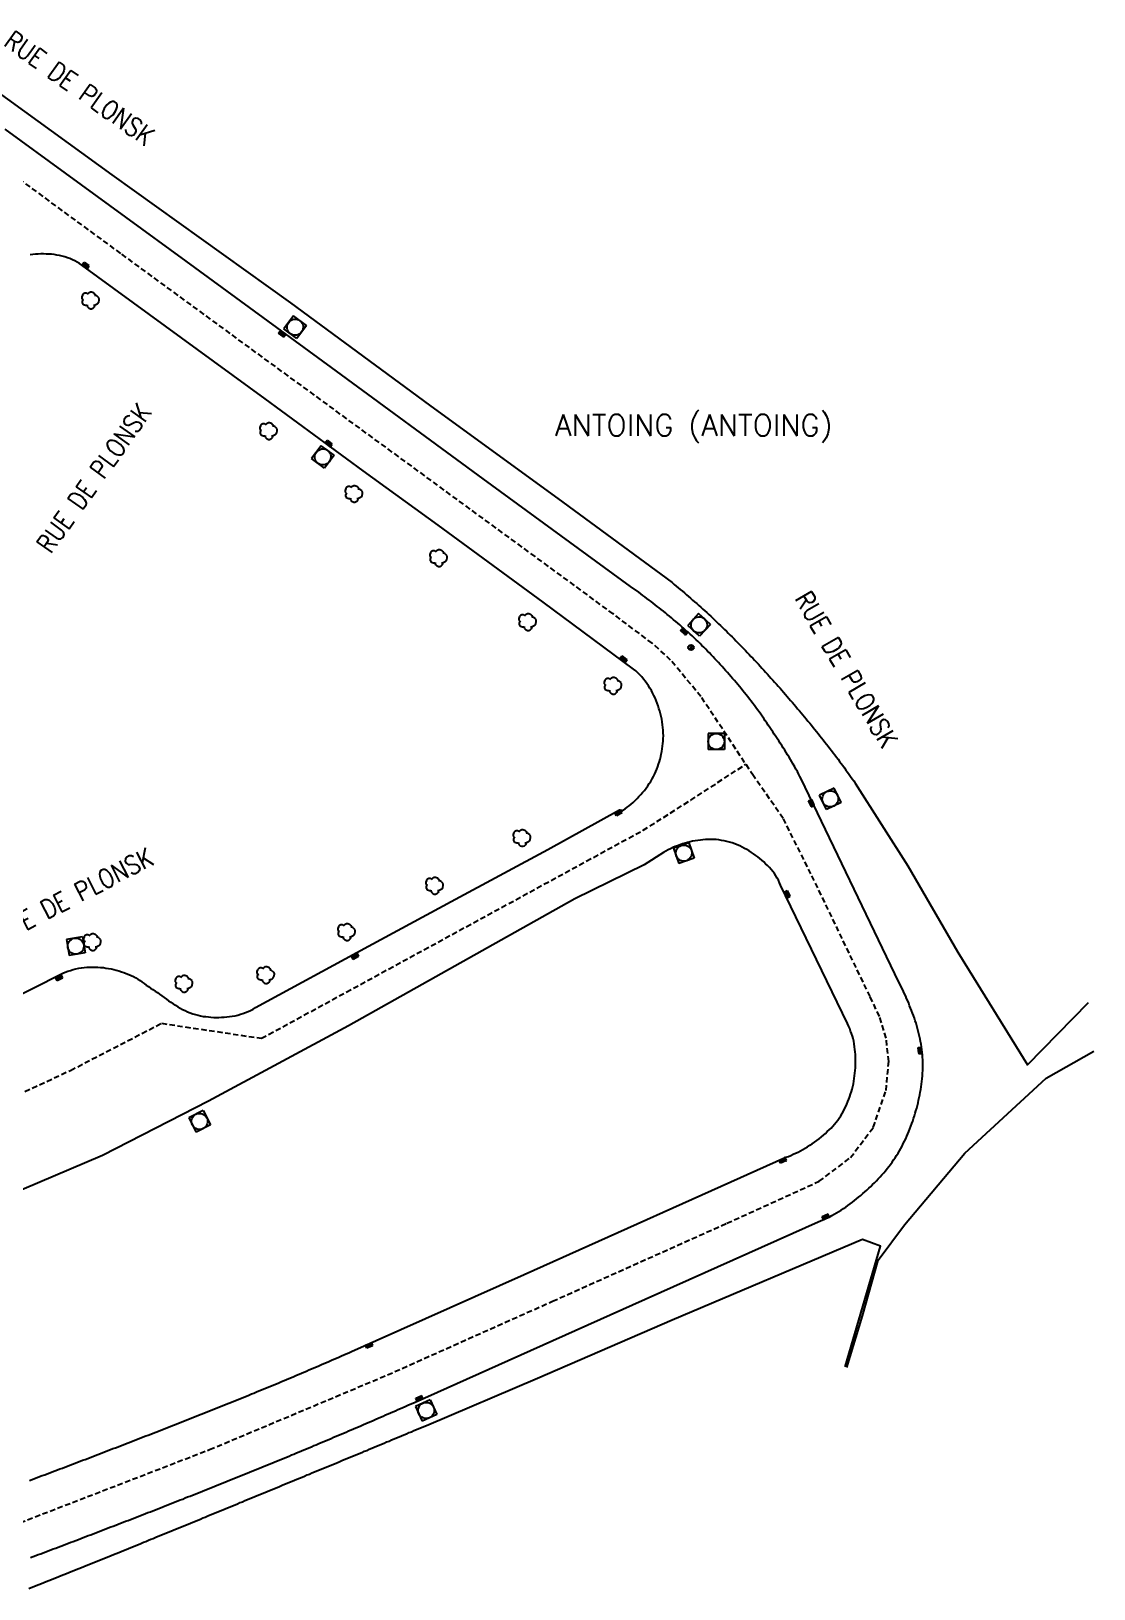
# Model space of a CAD drawing. Header units: millimetres. Extents: x 85015 to 85679, y 139485 to 139989.
# Drawn here: x 85580.4 to 85679.5, y 139628.6 to 139773.9 of the extents above; entities that cross this region are included whole.
import ezdxf
from ezdxf.enums import TextEntityAlignment as Align

# ---------------------------------------------------------------- set-up
doc = ezdxf.new("R2010")
doc.units = ezdxf.units.MM
doc.linetypes.add('DASHED', pattern=[0.75, 0.5, -0.25])
doc.layers.get('0').update_dxf_attribs({"linetype": 'CONTINUOUS'})
for name, color, linetype in [('w0001', 6, 'DASHED'), ('w0008', 7, 'CONTINUOUS'), ('w0213', 2, 'CONTINUOUS'), ('w0300', 7, 'CONTINUOUS'), ('w0330', 7, 'CONTINUOUS'), ('w0400', 7, 'CONTINUOUS'), ('w0420', 7, 'CONTINUOUS'), ('w0856', 7, 'CONTINUOUS'), ('w0980', 7, 'CONTINUOUS'), ('w0989', 7, 'CONTINUOUS')]:
    doc.layers.add(name, color=color, linetype=linetype)
doc.styles.get("Standard").update_dxf_attribs({"font": 'romans.shx', "width": 0.85})

# ---------------------------------------------------------------- blocks, each defined once
blk = doc.blocks.new('T856')
for p, q in [((-0.125, 0), (0.125, 0)), ((0, 0.125), (0, -0.125))]:
    blk.add_line(p, q)
blk.add_ellipse((0, 0), major_axis=(-0.177, 0.177), ratio=1, start_param=3.9269908, end_param=10.2101761)
blk = doc.blocks.new('T420')
for p, q in [((0.75, 0.75), (-0.75, 0.75)), ((-0.75, 0.75), (-0.75, -0.75)), ((0.75, 0.75), (0.75, -0.75)), ((0.75, -0.75), (-0.75, -0.75))]:
    blk.add_line(p, q)
blk.add_ellipse((0, 0), major_axis=(-0.53, 0.53), ratio=1, start_param=3.926991, end_param=10.210176)
blk = doc.blocks.new('T400')
for p, q in [((-0.15, 0.3), (0.15, 0.3)), ((-0.15, -0.25), (-0.15, 0.3)), ((-0.15, 0.15), (0.15, 0.15)), ((-0.15, 0), (0.15, 0)), ((0.15, 0.3), (0.15, -0.25)), ((-0.15, -0.15), (0.15, -0.15)), ((-0.15, -0.25), (-0.15, -0.3)), ((-0.15, -0.3), (0.15, -0.3)), ((0.15, -0.3), (0.15, -0.25))]:
    blk.add_line(p, q)
blk = doc.blocks.new('T300')
for p, q in [((-0.8, 0.51), (-0.86, 0.34)), ((-0.86, 0.34), (-0.86, 0.17)), ((-0.86, 0.17), (-0.74, 0.06)), ((-0.69, 0.63), (-0.8, 0.51)), ((-0.8, -0.06), (-0.74, 0.06)), ((-0.74, 0.06), (-0.69, 0.11)), ((-0.57, 0.69), (-0.69, 0.63)), ((-0.46, 0.69), (-0.57, 0.69)), ((-0.29, 0.63), (-0.46, 0.69)), ((-0.29, 0.63), (-0.17, 0.74)), ((-0.23, 0.57), (-0.29, 0.63)), ((-0.17, 0.74), (-0.06, 0.8)), ((-0.06, 0.8), (0.06, 0.8)), ((0.06, 0.8), (0.23, 0.74)), ((0.23, 0.74), (0.34, 0.63)), ((0.34, 0.63), (0.4, 0.51)), ((0.46, 0.46), (0.34, 0.46)), ((0.4, 0.51), (0.4, 0.46)), ((0.57, 0.4), (0.46, 0.46)), ((0.57, 0.4), (0.69, 0.29)), ((0.69, 0.29), (0.74, 0.17)), ((0.74, 0.06), (0.69, -0.17)), ((0.74, 0.17), (0.74, 0.06)), ((-0.8, -0.17), (-0.8, -0.06)), ((-0.8, -0.23), (-0.8, -0.17)), ((-0.74, -0.34), (-0.8, -0.23)), ((-0.69, -0.4), (-0.74, -0.34)), ((-0.51, -0.46), (-0.69, -0.4)), ((-0.4, -0.46), (-0.51, -0.46)), ((-0.4, -0.46), (-0.34, -0.46)), ((-0.34, -0.46), (-0.34, -0.4)), ((-0.34, -0.51), (-0.34, -0.46)), ((-0.29, -0.63), (-0.34, -0.51)), ((-0.17, -0.74), (-0.29, -0.63)), ((-0.06, -0.8), (-0.17, -0.74)), ((0.06, -0.8), (-0.06, -0.8)), ((0.17, -0.74), (0.06, -0.8)), ((0.23, -0.69), (0.17, -0.74)), ((0.29, -0.46), (0.23, -0.46)), ((0.29, -0.63), (0.23, -0.69)), ((0.46, -0.4), (0.29, -0.46)), ((0.34, -0.51), (0.29, -0.63)), ((0.34, -0.51), (0.34, -0.46)), ((0.57, -0.34), (0.46, -0.4)), ((0.63, -0.29), (0.57, -0.34)), ((0.69, -0.17), (0.63, -0.29))]:
    blk.add_line(p, q)

msp = doc.modelspace()

# ---------------------------------------------------------------- linework, layer by layer
at = {"layer": 'w0001'}
for points in [[(85577.94, 139634.26), (85597.02, 139641.61), (85613.61, 139648.58), (85629, 139655.45), (85645.27, 139662.73), (85653.88, 139666.64), (85656.79, 139668.85), (85658.92, 139671.67), (85660.11, 139675.12), (85660.36, 139677.82), (85660.12, 139680), (85659.49, 139682.03), (85658.62, 139683.88), (85653.11, 139695.32), (85650.52, 139700.49), (85647.75, 139704.47), (85642.85, 139711.86), (85640.02, 139715.27), (85638.3, 139716.83), (85634.67, 139719.57), (85627.37, 139724.93), (85588.74, 139753.2), (85568.92, 139767.74)], [(85568.23, 139669.66), (85584.05, 139676.99), (85592.53, 139681.38), (85601.87, 139679.98), (85637.45, 139699.39), (85641.89, 139702.2), (85647.03, 139705.55)]]:
    msp.add_lwpolyline(points, dxfattribs=at)
at = {"layer": 'w0008'}
for points in [[(85580.33, 139631.55), (85580.56, 139631.64), (85580.8, 139631.73), (85581.03, 139631.81), (85581.27, 139631.9), (85581.5, 139631.99), (85581.74, 139632.08), (85581.97, 139632.17), (85582.21, 139632.25), (85582.44, 139632.34), (85582.67, 139632.43), (85582.91, 139632.52), (85583.14, 139632.61), (85583.38, 139632.7), (85583.61, 139632.79), (85583.85, 139632.87), (85584.08, 139632.96), (85584.31, 139633.05), (85584.55, 139633.14), (85584.78, 139633.23), (85585.01, 139633.32), (85585.24, 139633.41), (85585.48, 139633.5), (85585.71, 139633.59), (85585.94, 139633.67), (85586.17, 139633.76), (85586.41, 139633.85), (85586.64, 139633.94), (85586.87, 139634.03), (85587.1, 139634.12), (85587.33, 139634.21), (85587.56, 139634.3), (85587.8, 139634.39), (85588.03, 139634.48), (85588.26, 139634.57), (85588.49, 139634.66), (85588.72, 139634.74), (85588.96, 139634.83), (85589.19, 139634.92), (85589.42, 139635.01), (85589.65, 139635.1), (85589.88, 139635.19), (85590.11, 139635.28), (85590.35, 139635.37), (85590.58, 139635.46), (85590.81, 139635.55), (85591.04, 139635.64), (85591.27, 139635.73), (85591.5, 139635.82), (85591.73, 139635.91), (85591.97, 139636), (85592.2, 139636.1), (85592.43, 139636.19), (85592.66, 139636.28), (85592.89, 139636.37), (85593.12, 139636.46), (85593.35, 139636.55), (85593.58, 139636.64), (85593.82, 139636.73), (85594.05, 139636.82), (85594.28, 139636.91), (85594.51, 139637), (85594.74, 139637.1), (85594.97, 139637.19), (85595.2, 139637.28), (85595.43, 139637.37), (85595.66, 139637.46), (85595.89, 139637.55), (85596.13, 139637.65), (85596.36, 139637.74), (85596.59, 139637.83), (85596.82, 139637.92), (85597.05, 139638.01), (85597.28, 139638.11), (85597.51, 139638.2), (85597.74, 139638.29), (85597.97, 139638.38), (85598.2, 139638.47), (85598.43, 139638.57), (85598.66, 139638.66), (85598.89, 139638.75), (85599.12, 139638.85), (85599.35, 139638.94), (85599.58, 139639.03), (85599.82, 139639.12), (85600.05, 139639.22), (85600.28, 139639.31), (85600.51, 139639.4), (85600.74, 139639.5), (85600.97, 139639.59), (85601.2, 139639.69), (85601.43, 139639.78), (85601.66, 139639.87), (85601.89, 139639.97), (85602.12, 139640.06), (85602.35, 139640.15), (85602.58, 139640.25), (85602.81, 139640.34), (85603.04, 139640.44), (85603.27, 139640.53), (85603.5, 139640.63), (85603.73, 139640.72), (85603.97, 139640.82), (85604.2, 139640.92), (85604.43, 139641.01), (85604.66, 139641.11), (85604.89, 139641.2), (85605.12, 139641.3), (85605.36, 139641.4), (85605.59, 139641.49), (85605.82, 139641.59), (85606.05, 139641.69), (85606.28, 139641.78), (85606.51, 139641.88), (85606.74, 139641.98), (85606.97, 139642.07), (85607.21, 139642.17), (85607.44, 139642.27), (85607.67, 139642.37), (85607.9, 139642.46), (85608.13, 139642.56), (85608.36, 139642.66), (85608.59, 139642.76), (85608.82, 139642.86), (85609.05, 139642.95), (85609.28, 139643.05), (85609.52, 139643.15), (85609.75, 139643.25), (85609.98, 139643.35), (85610.21, 139643.45), (85610.44, 139643.55), (85610.67, 139643.64), (85610.9, 139643.74), (85611.13, 139643.84), (85611.36, 139643.94), (85611.59, 139644.04), (85611.82, 139644.14), (85612.05, 139644.24), (85612.28, 139644.34), (85612.51, 139644.44), (85612.74, 139644.54), (85612.97, 139644.64), (85613.2, 139644.74), (85613.43, 139644.84), (85613.66, 139644.94), (85613.89, 139645.04), (85614.12, 139645.14), (85614.35, 139645.24), (85614.58, 139645.34), (85614.81, 139645.44), (85615.04, 139645.54), (85615.27, 139645.64), (85615.5, 139645.75), (85615.73, 139645.85), (85615.96, 139645.95), (85616.18, 139646.05), (85626.96, 139650.86), (85637.64, 139655.64), (85654.06, 139662.98), (85654.31, 139663.08), (85654.56, 139663.19), (85654.8, 139663.31), (85655.04, 139663.44), (85655.27, 139663.56), (85655.49, 139663.69), (85655.71, 139663.82), (85655.93, 139663.95), (85656.14, 139664.09), (85656.36, 139664.23), (85656.56, 139664.38), (85656.77, 139664.53), (85656.97, 139664.69), (85657.16, 139664.84), (85657.36, 139665), (85657.55, 139665.16), (85657.75, 139665.32), (85657.94, 139665.49), (85658.13, 139665.65), (85658.31, 139665.82), (85658.5, 139665.99), (85658.68, 139666.16), (85658.86, 139666.33), (85659.04, 139666.51), (85659.22, 139666.68), (85659.39, 139666.87), (85659.56, 139667.05), (85659.73, 139667.24), (85659.9, 139667.43), (85660.06, 139667.62), (85660.22, 139667.82), (85660.37, 139668.02), (85660.53, 139668.22), (85660.68, 139668.43), (85660.82, 139668.63), (85660.96, 139668.84), (85661.1, 139669.06), (85661.23, 139669.27), (85661.36, 139669.49), (85661.48, 139669.71), (85661.6, 139669.93), (85661.72, 139670.16), (85661.83, 139670.38), (85661.94, 139670.61), (85662.05, 139670.84), (85662.15, 139671.07), (85662.25, 139671.3), (85662.34, 139671.54), (85662.43, 139671.78), (85662.52, 139672.02), (85662.6, 139672.26), (85662.68, 139672.5), (85662.76, 139672.74), (85662.83, 139672.99), (85662.9, 139673.23), (85662.97, 139673.47), (85663.04, 139673.72), (85663.1, 139673.97), (85663.15, 139674.21), (85663.21, 139674.46), (85663.26, 139674.71), (85663.3, 139674.96), (85663.35, 139675.21), (85663.38, 139675.46), (85663.42, 139675.71), (85663.45, 139675.96), (85663.48, 139676.21), (85663.5, 139676.47), (85663.52, 139676.72), (85663.54, 139676.98), (85663.55, 139677.22), (85663.55, 139677.47), (85663.55, 139677.72), (85663.54, 139677.96), (85663.52, 139678.21), (85663.5, 139678.45), (85663.47, 139678.7), (85663.44, 139678.94), (85663.41, 139679.18), (85663.37, 139679.43), (85663.32, 139679.67), (85663.28, 139679.91), (85663.23, 139680.16), (85663.18, 139680.4), (85663.12, 139680.65), (85663.05, 139680.89), (85662.98, 139681.14), (85662.91, 139681.38), (85662.83, 139681.62), (85662.75, 139681.86), (85662.66, 139682.1), (85662.57, 139682.33), (85662.49, 139682.57), (85662.4, 139682.8), (85662.31, 139683.02), (85662.22, 139683.25), (85662.13, 139683.47), (85662.03, 139683.69), (85661.94, 139683.91), (85661.84, 139684.13), (85661.74, 139684.35), (85661.63, 139684.57), (85661.53, 139684.79), (85661.42, 139685.01), (85661.31, 139685.22), (85652.2, 139704.18), (85652.08, 139704.41), (85651.96, 139704.64), (85651.84, 139704.87), (85651.71, 139705.1), (85651.59, 139705.32), (85651.46, 139705.55), (85651.33, 139705.77), (85651.2, 139705.99), (85651.07, 139706.21), (85650.93, 139706.43), (85650.8, 139706.65), (85650.66, 139706.86), (85650.53, 139707.08), (85650.39, 139707.3), (85650.25, 139707.51), (85650.11, 139707.72), (85649.97, 139707.94), (85649.83, 139708.15), (85649.69, 139708.36), (85649.54, 139708.57), (85649.4, 139708.78), (85649.26, 139708.99), (85649.12, 139709.2), (85648.98, 139709.4), (85648.84, 139709.61), (85648.7, 139709.81), (85648.56, 139710.02), (85648.42, 139710.22), (85648.27, 139710.43), (85648.13, 139710.63), (85647.98, 139710.83), (85647.84, 139711.03), (85647.69, 139711.23), (85647.54, 139711.43), (85647.38, 139711.63), (85647.23, 139711.83), (85647.07, 139712.02), (85646.92, 139712.21), (85646.76, 139712.41), (85646.6, 139712.6), (85646.44, 139712.79), (85646.29, 139712.98), (85646.13, 139713.17), (85645.97, 139713.36), (85645.8, 139713.55), (85645.64, 139713.73), (85645.48, 139713.92), (85645.32, 139714.11), (85645.15, 139714.29), (85644.99, 139714.48), (85644.82, 139714.66), (85644.65, 139714.84), (85644.49, 139715.03), (85644.32, 139715.21), (85644.15, 139715.39), (85643.98, 139715.57), (85643.81, 139715.75), (85643.64, 139715.93), (85643.46, 139716.11), (85643.29, 139716.28), (85643.12, 139716.46), (85642.94, 139716.64), (85642.76, 139716.82), (85642.58, 139716.99), (85642.39, 139717.17), (85642.21, 139717.35), (85642.02, 139717.52), (85641.83, 139717.69), (85641.64, 139717.86), (85641.45, 139718.03), (85641.26, 139718.2), (85641.07, 139718.37), (85640.88, 139718.54), (85640.68, 139718.7), (85640.49, 139718.87), (85640.29, 139719.03), (85640.1, 139719.2), (85639.9, 139719.36), (85639.71, 139719.52), (85639.53, 139719.67), (85639.34, 139719.82), (85639.15, 139719.97), (85638.96, 139720.13), (85638.77, 139720.28), (85638.58, 139720.42), (85638.39, 139720.57), (85638.2, 139720.72), (85638.01, 139720.87), (85637.81, 139721.01), (85637.62, 139721.16), (85637.42, 139721.3), (85637.23, 139721.44), (85637.04, 139721.6), (85636.28, 139722.14), (85622.53, 139732.19), (85608.39, 139742.55), (85594.84, 139752.47), (85577.96, 139764.81)], [(85577.55, 139683.15), (85583.32, 139686.06), (85583.56, 139686.15), (85583.81, 139686.24), (85584.06, 139686.32), (85584.31, 139686.39), (85584.56, 139686.45), (85584.81, 139686.51), (85585.06, 139686.55), (85585.32, 139686.58), (85585.58, 139686.61), (85585.84, 139686.63), (85586.1, 139686.63), (85586.36, 139686.63), (85586.61, 139686.62), (85586.86, 139686.6), (85587.11, 139686.58), (85587.35, 139686.54), (85587.6, 139686.5), (85587.84, 139686.45), (85588.08, 139686.4), (85588.32, 139686.34), (85588.55, 139686.27), (85588.79, 139686.19), (85589.02, 139686.11), (85589.25, 139686.03), (85589.49, 139685.94), (85589.72, 139685.84), (85589.93, 139685.74), (85590.14, 139685.62), (85590.34, 139685.49), (85590.54, 139685.36), (85590.74, 139685.22), (85590.93, 139685.08), (85591.12, 139684.94), (85591.32, 139684.8), (85591.51, 139684.67), (85591.73, 139684.53), (85591.94, 139684.39), (85592.15, 139684.24), (85592.36, 139684.09), (85592.57, 139683.94), (85592.78, 139683.79), (85592.99, 139683.64), (85593.2, 139683.49), (85593.41, 139683.35), (85593.62, 139683.2), (85593.84, 139683.06), (85594.05, 139682.93), (85594.28, 139682.8), (85594.5, 139682.67), (85594.73, 139682.56), (85594.97, 139682.45), (85595.21, 139682.36), (85595.46, 139682.27), (85595.7, 139682.2), (85595.94, 139682.13), (85596.18, 139682.08), (85596.42, 139682.03), (85596.67, 139682), (85596.91, 139681.97), (85597.15, 139681.95), (85597.4, 139681.93), (85597.64, 139681.93), (85597.89, 139681.93), (85598.14, 139681.94), (85598.38, 139681.96), (85598.63, 139681.98), (85598.88, 139682.01), (85599.14, 139682.04), (85599.39, 139682.09), (85599.64, 139682.15), (85599.89, 139682.22), (85600.13, 139682.3), (85600.37, 139682.38), (85600.61, 139682.48), (85600.84, 139682.59), (85601.07, 139682.71), (85601.3, 139682.84), (85611.85, 139688.58), (85619.94, 139692.95), (85628.56, 139697.61), (85635.25, 139701.3), (85635.35, 139701.16), (85635.57, 139701.27), (85635.77, 139701.39), (85635.97, 139701.53), (85636.16, 139701.67), (85636.34, 139701.82), (85636.52, 139701.98), (85636.7, 139702.16), (85636.89, 139702.35), (85637.06, 139702.53), (85637.24, 139702.72), (85637.41, 139702.92), (85637.57, 139703.11), (85637.73, 139703.32), (85637.88, 139703.52), (85638.03, 139703.74), (85638.17, 139703.95), (85638.3, 139704.18), (85638.42, 139704.41), (85638.54, 139704.64), (85638.64, 139704.87), (85638.73, 139705.1), (85638.82, 139705.33), (85638.9, 139705.56), (85638.97, 139705.79), (85639.04, 139706.03), (85639.1, 139706.26), (85639.15, 139706.5), (85639.2, 139706.74), (85639.24, 139706.98), (85639.27, 139707.22), (85639.3, 139707.47), (85639.32, 139707.71), (85639.33, 139707.96), (85639.34, 139708.21), (85639.33, 139708.47), (85639.32, 139708.73), (85639.3, 139708.99), (85639.27, 139709.24), (85639.24, 139709.5), (85639.19, 139709.75), (85639.14, 139710.01), (85639.08, 139710.26), (85639.01, 139710.5), (85638.93, 139710.75), (85638.85, 139711), (85638.77, 139711.24), (85638.67, 139711.49), (85638.57, 139711.73), (85638.46, 139711.97), (85638.34, 139712.2), (85638.22, 139712.42), (85638.08, 139712.64), (85637.94, 139712.86), (85637.8, 139713.08), (85637.64, 139713.29), (85637.49, 139713.49), (85637.32, 139713.7), (85637.15, 139713.9), (85636.96, 139714.09), (85636.76, 139714.26), (85636.55, 139714.43), (85628.13, 139720.66), (85618.34, 139727.85), (85611.34, 139732.93), (85602.2, 139739.63), (85585.1, 139752.12), (85584.89, 139752.26), (85584.67, 139752.39), (85584.45, 139752.51), (85584.22, 139752.62), (85583.99, 139752.72), (85583.76, 139752.8), (85583.52, 139752.88), (85583.27, 139752.95), (85583.03, 139753), (85582.78, 139753.05), (85582.53, 139753.09), (85582.28, 139753.12), (85582.03, 139753.14), (85581.78, 139753.15), (85581.54, 139753.16), (85581.29, 139753.16), (85581.04, 139753.15), (85580.79, 139753.14), (85580.54, 139753.11), (85580.3, 139753.08)], [(85580.23, 139638.73), (85580.47, 139638.82), (85580.7, 139638.91), (85580.94, 139639), (85581.17, 139639.09), (85581.41, 139639.18), (85581.64, 139639.27), (85581.88, 139639.36), (85582.12, 139639.45), (85582.35, 139639.54), (85582.59, 139639.63), (85582.82, 139639.72), (85583.06, 139639.81), (85583.29, 139639.89), (85583.53, 139639.98), (85583.76, 139640.07), (85584, 139640.16), (85584.23, 139640.25), (85584.47, 139640.34), (85584.71, 139640.43), (85584.94, 139640.52), (85585.18, 139640.61), (85585.41, 139640.7), (85585.65, 139640.79), (85585.89, 139640.88), (85586.12, 139640.97), (85586.36, 139641.06), (85586.59, 139641.15), (85586.83, 139641.24), (85587.06, 139641.33), (85587.3, 139641.43), (85587.54, 139641.52), (85587.77, 139641.61), (85588.01, 139641.7), (85588.24, 139641.79), (85588.48, 139641.88), (85588.71, 139641.97), (85588.95, 139642.06), (85589.18, 139642.15), (85589.42, 139642.24), (85589.66, 139642.33), (85589.89, 139642.42), (85590.13, 139642.51), (85590.36, 139642.61), (85590.6, 139642.7), (85590.83, 139642.79), (85591.07, 139642.88), (85591.3, 139642.97), (85591.54, 139643.06), (85591.77, 139643.15), (85592.01, 139643.25), (85592.24, 139643.34), (85592.48, 139643.43), (85592.71, 139643.52), (85592.95, 139643.61), (85593.18, 139643.71), (85593.42, 139643.8), (85593.65, 139643.89), (85593.89, 139643.98), (85594.12, 139644.08), (85594.36, 139644.17), (85594.59, 139644.26), (85594.83, 139644.35), (85595.06, 139644.45), (85595.3, 139644.54), (85595.53, 139644.63), (85595.77, 139644.73), (85596, 139644.82), (85596.24, 139644.91), (85596.47, 139645.01), (85596.71, 139645.1), (85596.94, 139645.19), (85597.17, 139645.29), (85597.41, 139645.38), (85597.64, 139645.47), (85597.88, 139645.57), (85598.11, 139645.66), (85598.35, 139645.76), (85598.58, 139645.85), (85598.81, 139645.94), (85599.05, 139646.04), (85599.28, 139646.13), (85599.52, 139646.23), (85599.75, 139646.32), (85599.99, 139646.42), (85600.22, 139646.51), (85600.45, 139646.61), (85600.69, 139646.7), (85600.92, 139646.8), (85601.15, 139646.89), (85601.39, 139646.99), (85601.62, 139647.08), (85601.86, 139647.18), (85602.09, 139647.28), (85602.32, 139647.37), (85602.56, 139647.47), (85602.79, 139647.56), (85603.02, 139647.66), (85603.26, 139647.76), (85603.49, 139647.85), (85603.72, 139647.95), (85603.96, 139648.05), (85604.19, 139648.15), (85604.42, 139648.25), (85604.66, 139648.34), (85604.89, 139648.44), (85605.12, 139648.54), (85605.36, 139648.64), (85605.59, 139648.74), (85605.82, 139648.84), (85606.06, 139648.94), (85606.29, 139649.04), (85606.52, 139649.14), (85606.75, 139649.24), (85606.99, 139649.34), (85607.22, 139649.44), (85607.45, 139649.54), (85607.69, 139649.64), (85607.92, 139649.74), (85608.15, 139649.84), (85608.38, 139649.94), (85608.61, 139650.04), (85608.85, 139650.14), (85609.08, 139650.24), (85609.31, 139650.35), (85609.54, 139650.45), (85609.77, 139650.55), (85610.01, 139650.65), (85610.24, 139650.76), (85626.35, 139657.95), (85650.77, 139668.89), (85651, 139668.97), (85651.23, 139669.06), (85651.46, 139669.16), (85651.68, 139669.26), (85651.9, 139669.37), (85652.12, 139669.48), (85652.34, 139669.6), (85652.56, 139669.73), (85652.79, 139669.87), (85653.01, 139670.01), (85653.23, 139670.15), (85653.45, 139670.3), (85653.66, 139670.45), (85653.87, 139670.61), (85654.08, 139670.78), (85654.28, 139670.95), (85654.46, 139671.11), (85654.63, 139671.28), (85654.81, 139671.44), (85654.98, 139671.61), (85655.15, 139671.79), (85655.31, 139671.97), (85655.46, 139672.15), (85655.61, 139672.34), (85655.75, 139672.54), (85655.88, 139672.74), (85656.01, 139672.96), (85656.13, 139673.18), (85656.25, 139673.4), (85656.36, 139673.62), (85656.46, 139673.85), (85656.55, 139674.08), (85656.64, 139674.31), (85656.73, 139674.54), (85656.81, 139674.77), (85656.88, 139675.01), (85656.94, 139675.25), (85657, 139675.5), (85657.06, 139675.74), (85657.1, 139675.99), (85657.15, 139676.23), (85657.18, 139676.48), (85657.21, 139676.73), (85657.23, 139676.97), (85657.25, 139677.22), (85657.26, 139677.47), (85657.27, 139677.71), (85657.26, 139677.96), (85657.26, 139678.21), (85657.25, 139678.46), (85657.23, 139678.71), (85657.2, 139678.95), (85657.17, 139679.2), (85657.13, 139679.45), (85657.09, 139679.7), (85657.03, 139679.95), (85656.97, 139680.19), (85656.89, 139680.43), (85656.81, 139680.66), (85656.72, 139680.9), (85656.62, 139681.13), (85656.51, 139681.36), (85650.27, 139694.27), (85650.18, 139694.49), (85650.07, 139694.72), (85649.96, 139694.93), (85649.83, 139695.14), (85649.7, 139695.35), (85649.55, 139695.54), (85649.39, 139695.73), (85649.23, 139695.92), (85649.06, 139696.1), (85648.88, 139696.27), (85648.7, 139696.44), (85648.52, 139696.6), (85648.33, 139696.76), (85648.14, 139696.91), (85647.95, 139697.05), (85647.75, 139697.19), (85647.55, 139697.33), (85647.34, 139697.46), (85647.13, 139697.58), (85646.92, 139697.7), (85646.7, 139697.82), (85646.48, 139697.93), (85646.24, 139698.03), (85646, 139698.13), (85645.76, 139698.21), (85645.52, 139698.29), (85645.27, 139698.35), (85645.02, 139698.41), (85644.77, 139698.45), (85644.51, 139698.49), (85644.26, 139698.52), (85644.01, 139698.53), (85643.77, 139698.54), (85643.52, 139698.53), (85643.28, 139698.52), (85643.03, 139698.5), (85642.79, 139698.48), (85642.55, 139698.44), (85642.31, 139698.4), (85642.07, 139698.36), (85641.83, 139698.31), (85641.59, 139698.26), (85641.36, 139698.19), (85641.13, 139698.12), (85640.9, 139698.04), (85640.67, 139697.95), (85640.45, 139697.86), (85640.22, 139697.77), (85640, 139697.67), (85639.78, 139697.57), (85639.56, 139697.45), (85639.35, 139697.33), (85637.55, 139696.15), (85631.07, 139692.98), (85609.98, 139681.13), (85596.93, 139674.12), (85587.04, 139669.05), (85570.71, 139662.11)]]:
    msp.add_lwpolyline(points, dxfattribs=at)
at = {"layer": 'w0213'}
msp.add_lwpolyline([(85656.46, 139649.26), (85657.9, 139654.09), (85659.39, 139659.29), (85661.82, 139662.59), (85667.46, 139669.28), (85675.05, 139676.27), (85679.49, 139678.79)], dxfattribs=at)
at = {"layer": 'w0330'}
for points in [[(85574.07, 139770.54), (85587.89, 139760.54), (85604.58, 139748.6), (85617.52, 139739.04), (85629.98, 139730), (85640.15, 139722.49), (85640.34, 139722.33), (85640.54, 139722.17), (85640.73, 139722.01), (85640.92, 139721.85), (85641.12, 139721.69), (85641.31, 139721.53), (85641.5, 139721.36), (85641.69, 139721.2), (85641.88, 139721.03), (85642.07, 139720.87), (85642.26, 139720.7), (85642.45, 139720.53), (85642.64, 139720.37), (85642.83, 139720.2), (85643.02, 139720.03), (85643.2, 139719.86), (85643.39, 139719.69), (85643.57, 139719.52), (85643.76, 139719.35), (85643.94, 139719.18), (85644.13, 139719), (85644.31, 139718.83), (85644.49, 139718.66), (85644.68, 139718.48), (85644.86, 139718.31), (85645.04, 139718.13), (85645.22, 139717.95), (85645.4, 139717.78), (85645.58, 139717.6), (85645.76, 139717.42), (85645.93, 139717.24), (85646.11, 139717.06), (85646.29, 139716.88), (85646.46, 139716.7), (85646.64, 139716.52), (85646.81, 139716.34), (85646.99, 139716.16), (85647.16, 139715.98), (85647.34, 139715.8), (85647.51, 139715.61), (85647.68, 139715.43), (85647.85, 139715.25), (85648.03, 139715.06), (85648.2, 139714.88), (85648.37, 139714.7), (85648.54, 139714.51), (85648.71, 139714.32), (85648.88, 139714.14), (85649.05, 139713.95), (85649.22, 139713.77), (85649.38, 139713.58), (85649.55, 139713.39), (85649.72, 139713.2), (85649.89, 139713.02), (85650.05, 139712.83), (85650.22, 139712.64), (85650.39, 139712.45), (85650.55, 139712.26), (85650.72, 139712.07), (85650.88, 139711.88), (85651.05, 139711.69), (85651.21, 139711.5), (85651.37, 139711.31), (85651.54, 139711.12), (85651.7, 139710.93), (85651.86, 139710.73), (85652.03, 139710.54), (85652.19, 139710.35), (85652.35, 139710.16), (85652.51, 139709.96), (85652.67, 139709.77), (85652.83, 139709.58), (85652.99, 139709.38), (85653.15, 139709.19), (85653.31, 139708.99), (85653.47, 139708.8), (85653.63, 139708.6), (85653.78, 139708.41), (85653.94, 139708.21), (85654.1, 139708.01), (85654.25, 139707.82), (85654.41, 139707.62), (85654.56, 139707.42), (85654.72, 139707.22), (85654.87, 139707.02), (85655.02, 139706.82), (85655.17, 139706.62), (85655.33, 139706.42), (85655.48, 139706.22), (85655.63, 139706.02), (85655.78, 139705.82), (85655.93, 139705.62), (85656.07, 139705.42), (85656.22, 139705.21), (85656.37, 139705.01), (85656.52, 139704.81), (85656.66, 139704.6), (85656.81, 139704.4), (85656.95, 139704.19), (85657.1, 139703.99), (85657.24, 139703.78), (85662.15, 139696.07), (85666.82, 139688.03), (85673.29, 139677.5), (85679, 139683.32)], [(85656.3, 139649.34), (85659.59, 139660.6), (85657.91, 139661.21), (85640.15, 139653.69), (85627.61, 139648.24), (85617.24, 139643.84), (85617, 139643.74), (85616.77, 139643.64), (85616.54, 139643.54), (85616.31, 139643.45), (85616.08, 139643.35), (85615.85, 139643.25), (85615.61, 139643.16), (85615.38, 139643.06), (85615.15, 139642.96), (85614.92, 139642.87), (85614.69, 139642.77), (85614.45, 139642.67), (85614.22, 139642.58), (85613.99, 139642.48), (85613.76, 139642.38), (85613.53, 139642.29), (85613.29, 139642.19), (85613.06, 139642.09), (85612.83, 139642), (85612.6, 139641.9), (85612.37, 139641.8), (85612.14, 139641.71), (85611.9, 139641.61), (85611.67, 139641.51), (85611.44, 139641.42), (85611.21, 139641.32), (85610.98, 139641.23), (85610.74, 139641.13), (85610.51, 139641.03), (85610.28, 139640.94), (85610.05, 139640.84), (85609.82, 139640.74), (85609.58, 139640.65), (85609.35, 139640.55), (85609.12, 139640.45), (85608.89, 139640.36), (85608.66, 139640.26), (85608.42, 139640.17), (85608.19, 139640.07), (85607.96, 139639.97), (85607.73, 139639.88), (85607.5, 139639.78), (85607.26, 139639.69), (85607.03, 139639.59), (85606.8, 139639.49), (85606.57, 139639.4), (85606.33, 139639.3), (85606.1, 139639.21), (85605.87, 139639.11), (85605.64, 139639.01), (85605.41, 139638.92), (85605.17, 139638.82), (85604.94, 139638.73), (85604.71, 139638.63), (85604.48, 139638.53), (85604.25, 139638.44), (85604.01, 139638.34), (85603.78, 139638.25), (85603.55, 139638.15), (85603.32, 139638.05), (85603.08, 139637.96), (85602.85, 139637.86), (85602.62, 139637.77), (85602.39, 139637.67), (85602.16, 139637.58), (85601.93, 139637.48), (85601.7, 139637.39), (85601.47, 139637.29), (85601.24, 139637.2), (85601.01, 139637.1), (85600.78, 139637.01), (85600.55, 139636.91), (85600.31, 139636.82), (85600.08, 139636.72), (85599.85, 139636.63), (85599.62, 139636.53), (85599.39, 139636.44), (85599.16, 139636.34), (85598.93, 139636.25), (85598.7, 139636.15), (85598.47, 139636.05), (85598.24, 139635.96), (85598.01, 139635.86), (85597.78, 139635.77), (85597.55, 139635.67), (85597.31, 139635.58), (85597.08, 139635.48), (85596.85, 139635.39), (85596.62, 139635.29), (85596.39, 139635.2), (85596.16, 139635.1), (85595.93, 139635.01), (85595.7, 139634.91), (85595.47, 139634.82), (85595.24, 139634.72), (85595.01, 139634.63), (85594.78, 139634.53), (85594.54, 139634.44), (85594.31, 139634.34), (85594.08, 139634.25), (85593.85, 139634.16), (85593.62, 139634.06), (85593.39, 139633.97), (85593.16, 139633.87), (85592.93, 139633.78), (85592.7, 139633.68), (85592.47, 139633.59), (85592.23, 139633.49), (85592, 139633.4), (85591.77, 139633.3), (85591.54, 139633.21), (85591.31, 139633.12), (85591.08, 139633.02), (85590.85, 139632.93), (85590.62, 139632.83), (85590.39, 139632.74), (85590.15, 139632.64), (85589.92, 139632.55), (85589.69, 139632.46), (85589.46, 139632.36), (85589.23, 139632.27), (85589, 139632.17), (85588.77, 139632.08), (85588.54, 139631.99), (85588.3, 139631.89), (85588.07, 139631.8), (85587.84, 139631.7), (85587.61, 139631.61), (85587.38, 139631.52), (85587.15, 139631.42), (85586.92, 139631.33), (85586.68, 139631.24), (85586.45, 139631.14), (85586.22, 139631.05), (85585.99, 139630.96), (85585.76, 139630.86), (85585.52, 139630.77), (85585.29, 139630.68), (85585.06, 139630.58), (85584.82, 139630.49), (85584.59, 139630.39), (85584.36, 139630.3), (85584.12, 139630.21), (85583.89, 139630.11), (85583.66, 139630.02), (85583.42, 139629.93), (85583.19, 139629.83), (85582.96, 139629.74), (85582.73, 139629.65), (85582.49, 139629.55), (85582.26, 139629.46), (85582.03, 139629.37), (85581.79, 139629.27), (85581.56, 139629.18), (85581.33, 139629.09), (85581.09, 139628.99), (85580.86, 139628.9), (85580.63, 139628.81), (85580.39, 139628.71), (85580.16, 139628.62)]]:
    msp.add_lwpolyline(points, dxfattribs=at)

# ---------------------------------------------------------------- block references
at = {"layer": 'w0300'}
for p in [(85585.96, 139748.81), (85602.56, 139736.62), (85610.52, 139730.76), (85618.42, 139724.77), (85626.72, 139718.81), (85634.68, 139712.87), (85626.19, 139698.66), (85618.04, 139694.2), (85586.12, 139688.95), (85609.84, 139689.88), (85602.3, 139685.87), (85594.66, 139685.07)]:
    msp.add_blockref('T300', p, dxfattribs=at)
at = {"layer": 'w0400'}
for p, rotation in [((85585.47, 139752.1), 53.84566847755728), ((85603.78, 139745.71), 53.77885810254394), ((85608.13, 139735.47), 53.77563105953637), ((85641.27, 139717.94), 48.59245271074902), ((85635.62, 139715.36), 53.52647988032234), ((85635.16, 139701.02), 118.8561405783517), ((85653.14, 139701.92), 25.6549259677551), ((85650.88, 139693.42), 25.77871763468532), ((85610.61, 139687.62), 118.5919465006486), ((85583, 139685.61), 116.7168746989169), ((85663.28, 139678.85), 7.3999482720989), ((85650.48, 139668.6), 114.1291353828228), ((85654.48, 139663.35), 114.133390666384), ((85611.91, 139651.34), 114.0514706516162), ((85616.58, 139646.4), 114.0397217056673)]:
    msp.add_blockref('T400', p, dxfattribs=dict(at, rotation=rotation))
at = {"layer": 'w0420'}
for p, rotation in [((85605, 139746.32), 323.7788581022076), ((85607.58, 139734.22), 323.7756310607017), ((85642.67, 139718.55), 317.5267579830987), ((85654.91, 139702.32), 295.6549259670035), ((85641.25, 139697.26), 19.36819797069184), ((85584.54, 139688.58), 9.694673472521883), ((85596.09, 139672.23), 27.1643524852266), ((85617.22, 139645.26), 24.0397217067684)]:
    msp.add_blockref('T420', p, dxfattribs=dict(at, rotation=rotation))
msp.add_blockref('T420', (85644.28, 139707.67), dxfattribs=at)
at = {"layer": 'w0856'}
msp.add_blockref('T856', (85641.92, 139716.44), dxfattribs=at)

# ---------------------------------------------------------------- texts
at = {"layer": 'w0980'}
msp.add_text('ANTOING (ANTOING)', height=2, dxfattribs=at).set_placement((85642.18, 139737.05), align=Align.MIDDLE)
at = {"layer": 'w0989', "width": 0.85}
for rotation, p in [(324.4326, (85577.72, 139772.67)), (54.4748, (85582.18, 139725.08)), (300.2687, (85651.53, 139721.01)), (27.3396, (85577.42, 139688.77))]:
    msp.add_text('RUE DE PLONSK', height=1.75, rotation=rotation, dxfattribs=at).set_placement(p)

doc.saveas('drawing.dxf')
